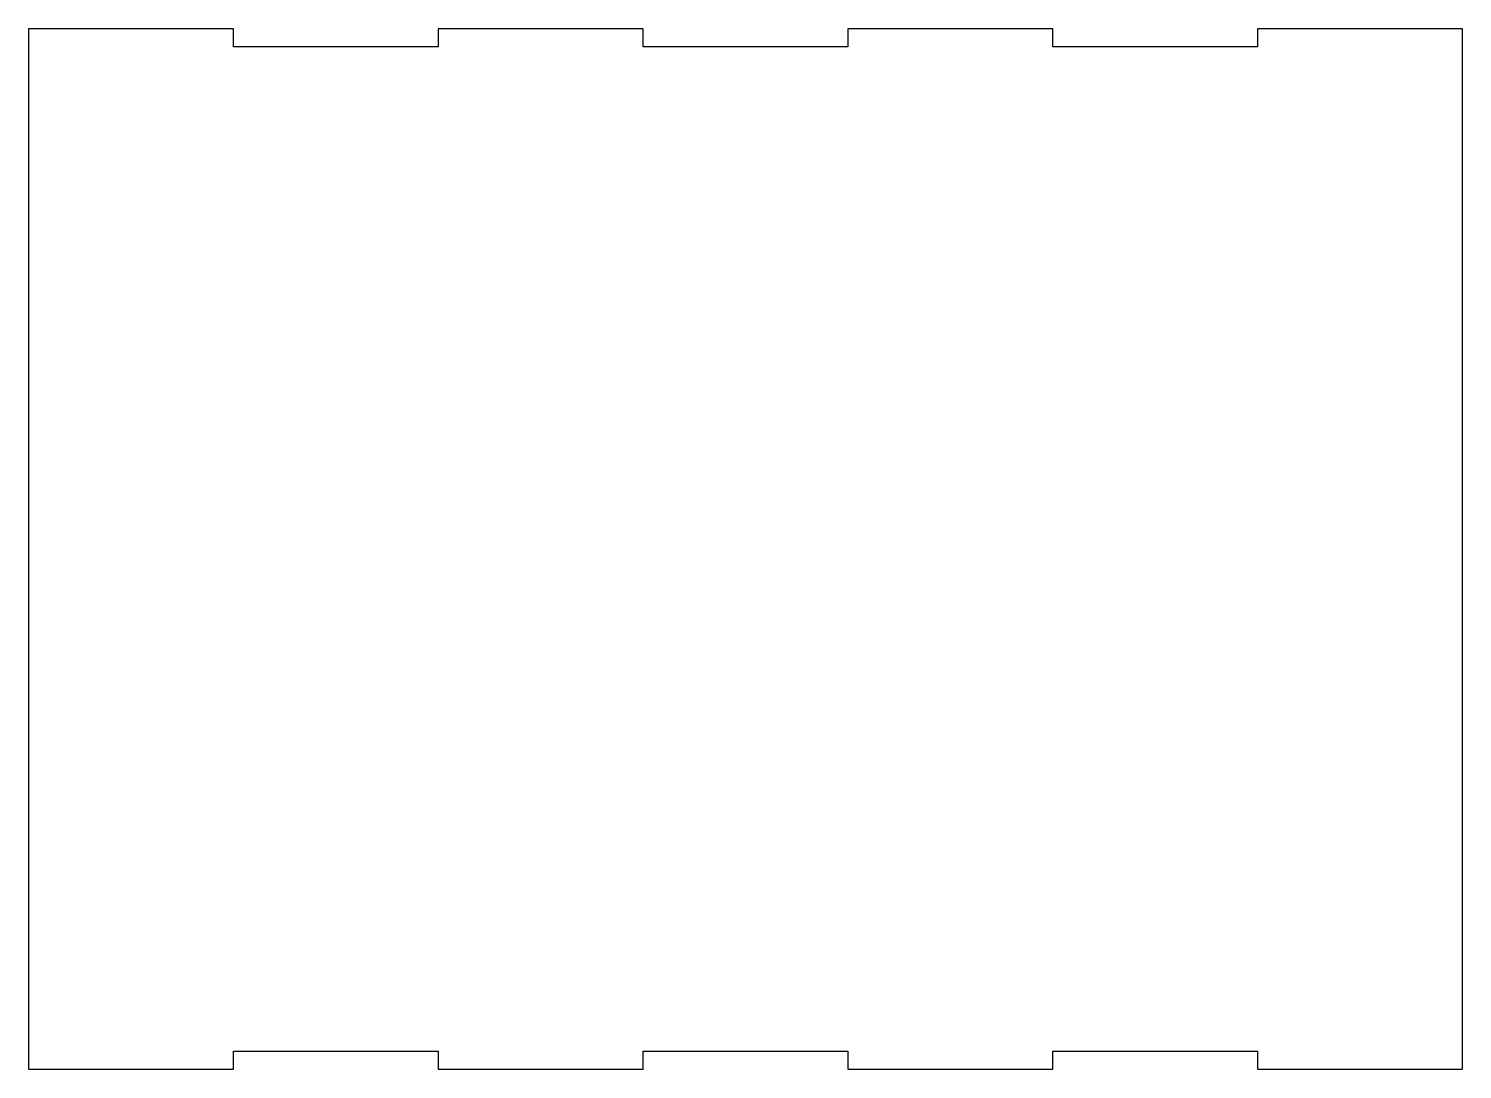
# Model space of a CAD drawing. Header units: millimetres. Extents: x -106 to 106, y -77 to 77.
import ezdxf

# ---------------------------------------------------------------- set-up
doc = ezdxf.new("R2010")
doc.units = ezdxf.units.MM

msp = doc.modelspace()

# ---------------------------------------------------------------- linework, layer by layer
at = {"color": 7, "linetype": 'Continuous', "lineweight": 25}
for p, q in [((-105.65, 76.7), (-105.65, -76.7)), ((-75.46, 76.7), (-105.65, 76.7)), ((-75.46, 74), (-75.46, 76.7)), ((-45.28, 76.7), (-45.28, 74)), ((-15.09, 76.7), (-45.28, 76.7)), ((-15.09, 74), (-15.09, 76.7)), ((15.09, 76.7), (15.09, 74)), ((45.28, 76.7), (15.09, 76.7)), ((45.28, 74), (45.28, 76.7)), ((75.46, 76.7), (75.46, 74)), ((105.65, 76.7), (75.46, 76.7)), ((105.65, -76.7), (105.65, 76.7)), ((-45.28, 74), (-75.46, 74)), ((15.09, 74), (-15.09, 74)), ((75.46, 74), (45.28, 74)), ((-75.46, -74), (-45.28, -74)), ((-75.46, -76.7), (-75.46, -74)), ((-45.28, -74), (-45.28, -76.7)), ((-15.09, -74), (15.09, -74)), ((-15.09, -76.7), (-15.09, -74)), ((15.09, -74), (15.09, -76.7)), ((45.28, -74), (75.46, -74)), ((45.28, -76.7), (45.28, -74)), ((75.46, -74), (75.46, -76.7)), ((-105.65, -76.7), (-75.46, -76.7)), ((-45.28, -76.7), (-15.09, -76.7)), ((15.09, -76.7), (45.28, -76.7)), ((75.46, -76.7), (105.65, -76.7))]:
    msp.add_line(p, q, dxfattribs=at)

doc.saveas('drawing.dxf')
